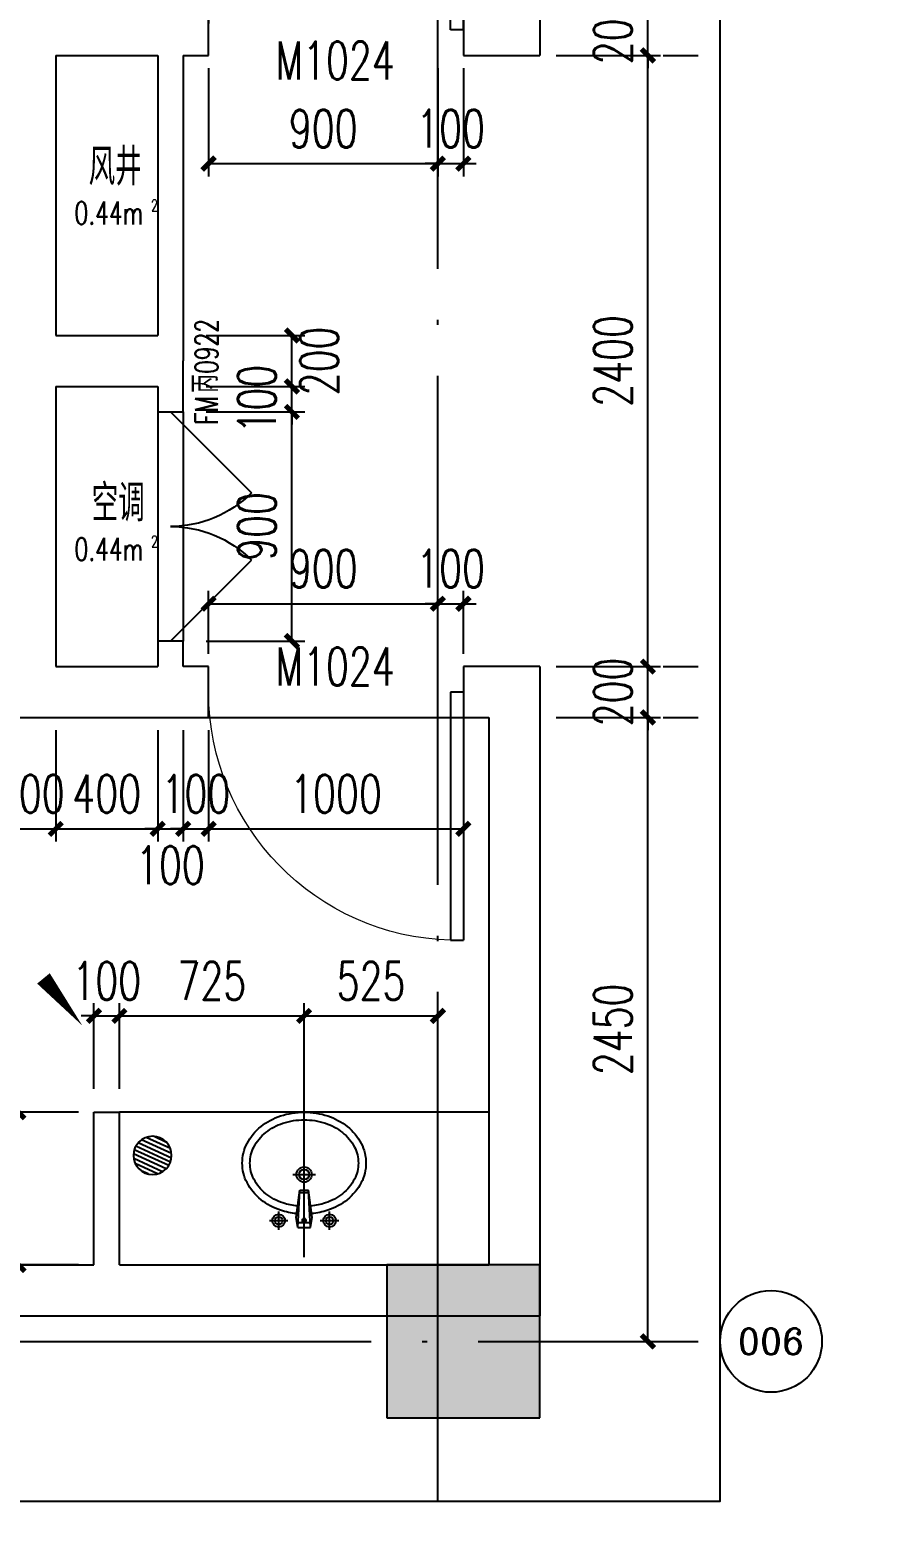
# Model space of a CAD drawing. Extents: x -222544 to -13848, y -31368 to 85559.
# Drawn here: x -22453 to -19076, y 44960 to 50835 of the extents above; entities that cross this region are included whole.
import ezdxf
from ezdxf.enums import TextEntityAlignment as Align
from ezdxf.xclip import XClip

# ---------------------------------------------------------------- set-up
doc = ezdxf.new("R2010")
doc.units = 0
doc.header["$LTSCALE"] = 1000
doc.header["$MEASUREMENT"] = 0
doc.header["$XCLIPFRAME"] = 0
for name, pattern in [('10平面$0$10平面$1$DOTE', [2.42, 2, -0.2, 0.02, -0.2]), ('10平面$0$DASH', [0.35, 0.25, -0.1]), ('10平面$0$DOTE', [2.42, 2, -0.2, 0.02, -0.2])]:
    doc.linetypes.add(name, pattern=pattern)
doc.layers.get('Defpoints').update_dxf_attribs({"color": 210})
for name, color, linetype in [('10平面$0$10平面$1$A-AXIS-DOTE', 14, '10平面$0$10平面$1$DOTE'), ('10平面$0$A-AXIS-DOTE', 14, '10平面$0$DOTE'), ('10平面$0$A-AXIS-DP', 126, 'Continuous'), ('10平面$0$A-AXIS-SYMB', 3, 'Continuous'), ('10平面$0$A-CURTAIN', 134, 'Continuous'), ('10平面$0$A-WC', 223, 'Continuous'), ('10平面$0$A-云线（根据审图意见修改）', 4, 'Continuous'), ('10平面$0$A-防火门窗', 1, 'Continuous'), ('10平面$0$AS-COLN', 6, 'Continuous'), ('10平面$0$AS-WALL', 40, 'Continuous'), ('10平面$0$DIM_ELEV', 3, 'Continuous'), ('10平面$0$PUB_HATCH', 8, 'Continuous'), ('10平面$0$建-门', 4, 'Continuous'), ('10平面$0$建-门窗编号', 7, 'Continuous'), ('A-AXIS-D', 1, 'Continuous'), ('A-AXIS-DP', 126, 'Continuous'), ('A-WINDOW', 140, 'Continuous'), ('DIM_SYMB', 3, 'Continuous'), ('PUB_TEXT', 7, 'Continuous')]:
    doc.layers.add(name, color=color, linetype=linetype)
doc.styles.add('10平面$0$_TCH_DIM_T3', font='SIMPLEX', dxfattribs={"width": 0.705882, "bigfont": 'GBCBIG'})
doc.styles.add('10平面$0$A-AREA', font='SIMPLEX', dxfattribs={"bigfont": 'GBCBIG'})
doc.styles.add('10平面$0$A-WIN-LABEL', font='SIMPLEX', dxfattribs={"bigfont": 'GBCBIG'})
doc.styles.add('_TCH_AXIS', font='COMPLEX', dxfattribs={"bigfont": 'GBCBIG'})
doc.styles.add('_TCH_DIM_T3', font='SIMPLEX', dxfattribs={"width": 0.705882, "bigfont": 'GBCBIG'})
doc.dimstyles.new('10平面$0$_TCH_ARCH&&50', dxfattribs={"dimtxt": 148.75, "dimasz": 50, "dimexe": 50, "dimexo": 50, "dimgap": 63.125, "dimtad": 1, "dimdec": 0, "dimzin": 0, "dimdsep": 46, "dimtxsty": '10平面$0$_TCH_DIM_T3', "dimblk": '10平面$0$_ArchTick', "dimcen": 0.09, "dimclrt": 7, "dimazin": 2, "dimtfac": 1, "dimtdec": 0, "dimtix": 1, "dimtmove": 2, "dimatfit": 3, "dimfxl": 0, "dimtolj": 1, "dimtzin": 0, "dimarcsym": 0})
doc.dimstyles.new('10平面$0$_TCH_ARCH&&80', dxfattribs={"dimtxt": 238, "dimasz": 80, "dimexe": 80, "dimexo": 80, "dimgap": 101, "dimtad": 1, "dimdec": 0, "dimzin": 0, "dimdsep": 46, "dimtxsty": '10平面$0$_TCH_DIM_T3', "dimblk": '10平面$0$_ArchTick', "dimcen": 0.09, "dimclrt": 7, "dimazin": 2, "dimtfac": 1, "dimtdec": 0, "dimtix": 1, "dimtmove": 2, "dimatfit": 3, "dimfxl": 0, "dimtolj": 1, "dimtzin": 0, "dimarcsym": 0})
doc.dimstyles.new('_TCH_ARCH&&50', dxfattribs={"dimtxt": 148.75, "dimasz": 50, "dimexe": 50, "dimexo": 50, "dimgap": 63.125, "dimtad": 1, "dimdec": 0, "dimzin": 0, "dimdsep": 46, "dimtxsty": '_TCH_DIM_T3', "dimblk": 'ARCHTICK', "dimcen": 0.09, "dimclrt": 7, "dimazin": 2, "dimtfac": 1, "dimtdec": 0, "dimtix": 1, "dimtmove": 2, "dimatfit": 3, "dimfxl": 0, "dimtolj": 1, "dimtzin": 0, "dimarcsym": 0})

# ---------------------------------------------------------------- blocks, each defined once
blk = doc.blocks.new('10平面$0$dote')
at = {"layer": '10平面$0$A-AXIS-DOTE'}
for p, q in [((76282.2, -68993.9), (76282.2, 36606.4)), ((81382.2, -68993.9), (81382.2, 36662.3)), ((76882.2, -68810), (76882.2, 36400)), ((76282.2, -21600), (98661.5, -21600))]:
    blk.add_line(p, q, dxfattribs=at)
blk = doc.blocks.new('10平面$0$345345345')
at = {"layer": '10平面$0$A-WC'}
h = blk.add_hatch(dxfattribs=at)
h.set_pattern_fill('ANSI31', color=256, scale=20)
h.set_pattern_definition([(45, (0, 0), (-22.4506403, 22.4506403), [])])
edge = h.paths.add_edge_path()
edge.add_arc((84993, -2400003), 150, 0, 360)
blk.add_circle((84993, -2400003), 150, dxfattribs=at)
blk = doc.blocks.new('10平面$0$$DorLib2D$00000001')
for p, q in [((0.45, 0.975), (0.5, 0.975)), ((0.45, 0), (0.45, 0.975)), ((0.5, 0), (0.5, 0.975)), ((0.5, 0), (0.45, 0))]:
    blk.add_line(p, q)
at = {"lineweight": 13}
blk.add_arc((0.475, 0), 0.975, 91.46928, 180, dxfattribs=at)
blk = doc.blocks.new('10平面$0$$DorLib2D$00000116')
at = {"color": 0}
for p, q in [((-0.5, 0), (-0.1464, 0.3536)), ((0.5, 0), (0.1464, 0.3536))]:
    blk.add_line(p, q, dxfattribs=at)
for centre, start, end in [((-0.5, 0), 0, 45), ((0.5, 0), 135, 180)]:
    blk.add_arc(centre, 0.5, start, end, dxfattribs=at)
blk = doc.blocks.new('10平面$0$33333333')
at = {"layer": '10平面$0$10平面$1$A-AXIS-DOTE'}
blk.add_lwpolyline([(-140279.2, 783550), (-140279.2, 784210)], dxfattribs=at)
at = {"layer": '10平面$0$A-AXIS-SYMB'}
blk.add_lwpolyline([(-141570, 784970, 0, 0, 0), (-141150, 784460, 0, 64, 0), (-141302.6, 784645.3, 0, 0, 0)], format="xyseb", dxfattribs=at)
at = {"layer": '10平面$0$A-WC'}
for p, q in [((-139554.2, 784120), (-141004.2, 784120)), ((-140279.2, 783829.9), (-140279.2, 783920.1)), ((-140324.2, 783875), (-140234.1, 783875)), ((-140310.6, 783706.5), (-140295.9, 783814.2)), ((-140304.2, 783667.6), (-140295.9, 783814.2)), ((-140296.4, 783804.1), (-140262, 783804.1)), ((-140295.9, 783814.2), (-140262.5, 783814.2)), ((-140254.2, 783667.6), (-140262.5, 783814.2)), ((-140247.7, 783706.5), (-140262.5, 783814.2)), ((-140379.2, 783657.5), (-140379.2, 783730.5)), ((-140179.2, 783657.5), (-140179.2, 783730.5)), ((-140415.7, 783694), (-140342.7, 783694)), ((-140304.2, 783667.6), (-140310.6, 783706.5)), ((-140304.2, 783667.6), (-140254.2, 783667.6)), ((-140303.1, 783687.3), (-140255.3, 783687.3)), ((-140254.2, 783667.6), (-140247.7, 783706.5)), ((-140215.7, 783694), (-140142.7, 783694))]:
    blk.add_line(p, q, dxfattribs=at)
for points in [[(-140308.6, 783721.5, -0.055034), (-140372.1, 783735, -0.088849), (-140448.4, 783776.4, -0.104988), (-140503.3, 783843.2, -0.12017), (-140522, 783920, -0.12017), (-140503.3, 783996.8, -0.104988), (-140448.4, 784063.6, -0.088849), (-140372.1, 784105, -0.080052), (-140279.2, 784120, -0.080052)], [(-140304.5, 783751.2, -0.056066), (-140362.6, 783763.4, -0.088849), (-140429.7, 783799.8, -0.104988), (-140476.6, 783857, -0.12017), (-140492, 783920, -0.12017), (-140476.6, 783983, -0.104988), (-140429.7, 784040.2, -0.088849), (-140362.6, 784076.6, -0.080052), (-140279.2, 784090, -0.080052)], [(-140279.2, 784120, -0.080052), (-140186.3, 784105, -0.088849), (-140110, 784063.6, -0.104988), (-140055.1, 783996.8, -0.12017), (-140036.4, 783920, -0.12017), (-140055.1, 783843.2, -0.104988), (-140110, 783776.4, -0.088849), (-140186.3, 783735, -0.055034), (-140249.8, 783721.5, -0.080052)], [(-140279.2, 784090, -0.080052), (-140195.7, 784076.6, -0.088849), (-140128.7, 784040.2, -0.104988), (-140081.7, 783983, -0.12017), (-140066.4, 783920, -0.12017), (-140081.7, 783857, -0.104988), (-140128.7, 783799.8, -0.088849), (-140195.7, 783763.4, -0.056066), (-140253.9, 783751.2, -0.080052)]]:
    blk.add_lwpolyline(points, format="xyb", dxfattribs=at)
for centre, radius in [((-140279.2, 783875), 30), ((-140279.2, 783875), 20), ((-140379.2, 783694), 25), ((-140379.2, 783694), 15), ((-140179.2, 783694), 25), ((-140179.2, 783694), 15)]:
    blk.add_circle(centre, radius, dxfattribs=at)
for centre, start, end in [((-140280.4, 783694.7), 80.52523, 279.47477), ((-140278, 783694.7), 260.52523, 99.47477)]:
    blk.add_arc(centre, 7.19, start, end, dxfattribs=at)
at = {"layer": '10平面$0$A-防火门窗'}
for p, q in [((-140854.2, 786870), (-140854.2, 785970)), ((-140754.2, 786870), (-140754.2, 785970))]:
    blk.add_line(p, q, dxfattribs=at)
at = {"layer": '10平面$0$AS-WALL'}
for p, q in [((-139354.2, 790920), (-139354.2, 788270)), ((-140654.2, 788270), (-140654.2, 788470)), ((-139654.2, 788470), (-139654.2, 788270)), ((-141254.2, 788270), (-141254.2, 787170)), ((-141254.2, 788270), (-140854.2, 788270)), ((-140854.2, 788270), (-140854.2, 787170)), ((-140754.2, 788270), (-140654.2, 788270)), ((-140754.2, 788270), (-140754.2, 787070)), ((-139654.2, 788270), (-139354.2, 788270)), ((-141254.2, 787170), (-140854.2, 787170)), ((-140754.2, 786870), (-140754.2, 787070)), ((-141254.2, 786970), (-140854.2, 786970)), ((-141254.2, 786970), (-141254.2, 785870)), ((-140854.2, 786970), (-140854.2, 786870)), ((-140854.2, 786870), (-140754.2, 786870)), ((-140754.2, 785970), (-140854.2, 785970)), ((-140854.2, 785970), (-140854.2, 785870)), ((-140754.2, 785870), (-140754.2, 785970)), ((-141254.2, 785870), (-140854.2, 785870)), ((-140654.2, 785870), (-140754.2, 785870)), ((-140654.2, 785670), (-140654.2, 785870)), ((-139354.2, 785870), (-139654.2, 785870)), ((-139654.2, 785870), (-139654.2, 785670)), ((-139354.2, 785870), (-139354.2, 783320)), ((-141454.2, 785670), (-140804.2, 785670)), ((-140804.2, 785670), (-140654.2, 785670)), ((-139654.2, 785670), (-139554.2, 785670)), ((-139554.2, 785670), (-139554.2, 783520)), ((-141104.2, 783520), (-141104.2, 784120)), ((-141104.2, 784120), (-141004.2, 784120)), ((-141004.2, 783520), (-141004.2, 784120)), ((-144154.2, 783520), (-141104.2, 783520)), ((-141004.2, 783520), (-139554.2, 783520)), ((-144354.2, 783320), (-141054.2, 783320)), ((-141054.2, 783320), (-139354.2, 783320))]:
    blk.add_line(p, q, dxfattribs=at)
at = {"layer": '10平面$0$建-门'}
blk.add_line((-140654.2, 785670), (-139654.2, 785670), dxfattribs=at)
at = {"layer": '10平面$0$A-CURTAIN', "xscale": -0.4999999999999994, "yscale": 0.4999999999999994, "zscale": 0.4999999999999999, "rotation": 200.2002566353386}
blk.add_blockref('10平面$0$345345345', (233606.5, -356915.1), dxfattribs=at)
at = {"layer": '10平面$0$A-防火门窗', "xscale": -900, "yscale": 900, "zscale": 100, "rotation": 269.9999999605117}
blk.add_blockref('10平面$0$$DorLib2D$00000116', (-140804.2, 786420), dxfattribs=at)
at = {"layer": '10平面$0$建-门'}
ref = blk.add_blockref('10平面$0$$DorLib2D$00000001', (-140154.2, 788370), dxfattribs=dict(at, xscale=1000, yscale=1000, zscale=199.9999999999999, rotation=359.9999998238549))
ref.add_attrib('A', 'M1024', (-140391.7, 788175.6), dxfattribs={"layer": '10平面$0$建-门窗编号', "height": 148.75, "rotation": 360, "style": '10平面$0$A-WIN-LABEL', "width": 0.705882})
ref = blk.add_blockref('10平面$0$$DorLib2D$00000001', (-140154.2, 785770), dxfattribs=dict(at, xscale=1000, yscale=-1000, zscale=199.9999999999999, rotation=2.705098788484255e-08))
ref.add_attrib('A', 'M1024', (-140391.7, 785795.6), dxfattribs={"layer": '10平面$0$建-门窗编号', "height": 148.75, "rotation": 0, "style": '10平面$0$A-WIN-LABEL', "width": 0.705882})
at = {"layer": '10平面$0$A-防火门窗', "style": '10平面$0$A-AREA'}
for s, p in [('风井', (-141125.3, 787760)), ('空调', (-141113.4, 786440))]:
    blk.add_text(s, height=144.68, dxfattribs=at).set_placement(p)
at = {"layer": '10平面$0$A-防火门窗', "style": '10平面$0$A-AREA', "width": 0.705882}
for s, height, p in [('0.44m', 89.25, (-141180.5, 787606.4)), ('2', 44.6, (-140880.5, 787658.9)), ('0.44m', 89.25, (-141180.5, 786286.4)), ('2', 44.6, (-140880.5, 786338.9))]:
    blk.add_text(s, height=height, dxfattribs=at).set_placement(p)
at = {"layer": '10平面$0$建-门窗编号', "style": '10平面$0$A-WIN-LABEL', "width": 0.705882}
for s, p in [('0922', (-140617.5, 787018.9)), ('FM', (-140617.5, 786819.1))]:
    blk.add_text(s, height=89.25, rotation=90, dxfattribs=at).set_placement(p)
at = {"layer": '10平面$0$建-门窗编号', "style": '10平面$0$A-WIN-LABEL'}
blk.add_text('丙', height=101.3, rotation=90, dxfattribs=at).set_placement((-140617.5, 786945.1))
blk = doc.blocks.new('10平面$0$3132')
at = {"layer": '10平面$0$DIM_ELEV', "linetype": '10平面$0$DASH', "const_width": 30}
blk.add_lwpolyline([(-145210, 793680), (-138230, 793680, -0.414214), (-137730, 793180), (-137730, 782650, -0.414214), (-138230, 782150), (-145210, 782150, -0.414214), (-145710, 782650), (-145710, 793180, -0.414214)], format="xyb", close=True, dxfattribs=at)
blk = doc.blocks.new('10平面$0$w4324323333')
at = {"layer": '10平面$0$AS-COLN'}
for p, q in [((-138954.2, 783520), (-139554.2, 783520)), ((-139554.2, 783520), (-139554.2, 782920)), ((-138954.2, 782920), (-138954.2, 783520)), ((-139554.2, 782920), (-138954.2, 782920))]:
    blk.add_line(p, q, dxfattribs=at)
blk = doc.blocks.new('10平面$0$2343243')
at = {"layer": '10平面$0$A-云线（根据审图意见修改）', "color": 1, "ltscale": 500}
blk.add_lwpolyline([(-265623.3, 705106.7), (-178050.5, 972846.4), (-230714.5, 804820)], dxfattribs=at)
blk = doc.blocks.new('10平面$0$_ArchTick')
at = {"color": 0, "linetype": 'ByBlock', "const_width": 0.4}
blk.add_lwpolyline([(-0.5, -0.5), (0.5, 0.5)], dxfattribs=at)
blk = doc.blocks.new('*D1620')
at = {"layer": '10平面$0$A-AXIS-DP', "color": 0, "lineweight": -2, "transparency": 16777216}
for p, q in [((-138470, 785670), (-137820, 785670)), ((-137900, 783220), (-137900, 785670)), ((-138470, 783220), (-137820, 783220))]:
    blk.add_line(p, q, dxfattribs=at)
at = {"layer": 'Defpoints', "color": 0, "transparency": 16777216}
for p in [(-138550, 785670), (-137900, 785670), (-138550, 783220)]:
    blk.add_point(p, dxfattribs=at)
at = {"layer": '10平面$0$A-AXIS-DP', "color": 0, "lineweight": -2, "transparency": 16777216, "xscale": 80, "yscale": 80, "zscale": 80}
for p, rotation in [((-137900, 785670), 90), ((-137900, 783220), 270)]:
    blk.add_blockref('10平面$0$_ArchTick', p, dxfattribs=dict(at, rotation=rotation))
at = {"layer": '10平面$0$A-AXIS-DP', "color": 7, "transparency": 16777216, "insert": (-138120, 784445), "char_height": 238, "attachment_point": 5, "rotation": 90, "style": '10平面$0$_TCH_DIM_T3'}
blk.add_mtext('\\A1;2450', dxfattribs=at)
blk = doc.blocks.new('*D1621')
at = {"layer": '10平面$0$A-AXIS-DP', "color": 0, "lineweight": -2, "transparency": 16777216}
for p, q in [((-137900, 785870), (-137900, 785950)), ((-138470, 785870), (-137820, 785870)), ((-137900, 785670), (-137900, 785870)), ((-138470, 785670), (-137820, 785670)), ((-137900, 785670), (-137900, 785590))]:
    blk.add_line(p, q, dxfattribs=at)
at = {"layer": 'Defpoints', "color": 0, "transparency": 16777216}
for p in [(-138550, 785870), (-137900, 785870), (-138550, 785670)]:
    blk.add_point(p, dxfattribs=at)
at = {"layer": '10平面$0$A-AXIS-DP', "color": 0, "lineweight": -2, "transparency": 16777216, "xscale": 80, "yscale": 80, "zscale": 80}
for p, rotation in [((-137900, 785870), 270), ((-137900, 785670), 90)]:
    blk.add_blockref('10平面$0$_ArchTick', p, dxfattribs=dict(at, rotation=rotation))
at = {"layer": '10平面$0$A-AXIS-DP', "color": 7, "transparency": 16777216, "insert": (-138120, 785770), "char_height": 238, "attachment_point": 5, "rotation": 90, "style": '10平面$0$_TCH_DIM_T3'}
blk.add_mtext('\\A1;200', dxfattribs=at)
blk = doc.blocks.new('*D1622')
at = {"layer": '10平面$0$A-AXIS-DP', "color": 0, "lineweight": -2, "transparency": 16777216}
for p, q in [((-138470, 788270), (-137820, 788270)), ((-137900, 785870), (-137900, 788270)), ((-138470, 785870), (-137820, 785870))]:
    blk.add_line(p, q, dxfattribs=at)
at = {"layer": 'Defpoints', "color": 0, "transparency": 16777216}
for p in [(-138550, 788270), (-137900, 788270), (-138550, 785870)]:
    blk.add_point(p, dxfattribs=at)
at = {"layer": '10平面$0$A-AXIS-DP', "color": 0, "lineweight": -2, "transparency": 16777216, "xscale": 80, "yscale": 80, "zscale": 80}
for p, rotation in [((-137900, 788270), 90), ((-137900, 785870), 270)]:
    blk.add_blockref('10平面$0$_ArchTick', p, dxfattribs=dict(at, rotation=rotation))
at = {"layer": '10平面$0$A-AXIS-DP', "color": 7, "transparency": 16777216, "insert": (-138120, 787070), "char_height": 238, "attachment_point": 5, "rotation": 90, "style": '10平面$0$_TCH_DIM_T3'}
blk.add_mtext('\\A1;2400', dxfattribs=at)
blk = doc.blocks.new('*D1623')
at = {"layer": '10平面$0$A-AXIS-DP', "color": 0, "lineweight": -2, "transparency": 16777216}
for p, q in [((-137900, 788470), (-137900, 788550)), ((-138470, 788470), (-137820, 788470)), ((-137900, 788270), (-137900, 788470)), ((-138470, 788270), (-137820, 788270)), ((-137900, 788270), (-137900, 788190))]:
    blk.add_line(p, q, dxfattribs=at)
at = {"layer": 'Defpoints', "color": 0, "transparency": 16777216}
for p in [(-138550, 788470), (-137900, 788470), (-138550, 788270)]:
    blk.add_point(p, dxfattribs=at)
at = {"layer": '10平面$0$A-AXIS-DP', "color": 0, "lineweight": -2, "transparency": 16777216, "xscale": 80, "yscale": 80, "zscale": 80}
for p, rotation in [((-137900, 788470), 270), ((-137900, 788270), 90)]:
    blk.add_blockref('10平面$0$_ArchTick', p, dxfattribs=dict(at, rotation=rotation))
at = {"layer": '10平面$0$A-AXIS-DP', "color": 7, "transparency": 16777216, "insert": (-138120, 788370), "char_height": 238, "attachment_point": 5, "rotation": 90, "style": '10平面$0$_TCH_DIM_T3'}
blk.add_mtext('\\A1;200', dxfattribs=at)
blk = doc.blocks.new('*D1633')
at = {"layer": '10平面$0$A-AXIS-DP', "color": 0, "lineweight": -2, "transparency": 16777216}
for p, q in [((-140254.2, 785620), (-140254.2, 785182.5)), ((-139254.2, 785620), (-139254.2, 785182.5)), ((-140254.2, 785232.5), (-139254.2, 785232.5))]:
    blk.add_line(p, q, dxfattribs=at)
at = {"layer": 'Defpoints', "color": 0, "transparency": 16777216}
for p in [(-140254.2, 785670), (-139254.2, 785670), (-139254.2, 785232.5)]:
    blk.add_point(p, dxfattribs=at)
at = {"layer": '10平面$0$A-AXIS-DP', "color": 0, "lineweight": -2, "transparency": 16777216, "xscale": 50, "yscale": 50, "zscale": 50, "rotation": 180}
blk.add_blockref('10平面$0$_ArchTick', (-140254.2, 785232.5), dxfattribs=at)
at = {"layer": '10平面$0$A-AXIS-DP', "color": 0, "lineweight": -2, "transparency": 16777216, "xscale": 50, "yscale": 50, "zscale": 50}
blk.add_blockref('10平面$0$_ArchTick', (-139254.2, 785232.5), dxfattribs=at)
at = {"layer": '10平面$0$A-AXIS-DP', "color": 7, "transparency": 16777216, "insert": (-139754.2, 785370), "char_height": 148.75, "attachment_point": 5, "style": '10平面$0$_TCH_DIM_T3'}
blk.add_mtext('\\A1;1000', dxfattribs=at)
blk = doc.blocks.new('*D1634')
at = {"layer": '10平面$0$A-AXIS-DP', "color": 0, "lineweight": -2, "transparency": 16777216}
for p, q in [((-140354.2, 785620), (-140354.2, 785182.5)), ((-140254.2, 785620), (-140254.2, 785182.5)), ((-140354.2, 785232.5), (-140404.2, 785232.5)), ((-140354.2, 785232.5), (-140254.2, 785232.5)), ((-140254.2, 785232.5), (-140204.2, 785232.5))]:
    blk.add_line(p, q, dxfattribs=at)
at = {"layer": 'Defpoints', "color": 0, "transparency": 16777216}
for p in [(-140354.2, 785670), (-140254.2, 785670), (-140254.2, 785232.5)]:
    blk.add_point(p, dxfattribs=at)
at = {"layer": '10平面$0$A-AXIS-DP', "color": 0, "lineweight": -2, "transparency": 16777216, "xscale": 50, "yscale": 50, "zscale": 50}
blk.add_blockref('10平面$0$_ArchTick', (-140354.2, 785232.5), dxfattribs=at)
at = {"layer": '10平面$0$A-AXIS-DP', "color": 0, "lineweight": -2, "transparency": 16777216, "xscale": 50, "yscale": 50, "zscale": 50, "rotation": 180}
blk.add_blockref('10平面$0$_ArchTick', (-140254.2, 785232.5), dxfattribs=at)
at = {"layer": '10平面$0$A-AXIS-DP', "color": 7, "transparency": 16777216, "insert": (-140304.2, 785370), "char_height": 148.75, "attachment_point": 5, "style": '10平面$0$_TCH_DIM_T3'}
blk.add_mtext('\\A1;100', dxfattribs=at)
blk = doc.blocks.new('*D1635')
at = {"layer": '10平面$0$A-AXIS-DP', "color": 0, "lineweight": -2, "transparency": 16777216}
for p, q in [((-140454.2, 785620), (-140454.2, 785182.5)), ((-140354.2, 785620), (-140354.2, 785182.5)), ((-140454.2, 785232.5), (-140504.2, 785232.5)), ((-140454.2, 785232.5), (-140354.2, 785232.5)), ((-140354.2, 785232.5), (-140304.2, 785232.5))]:
    blk.add_line(p, q, dxfattribs=at)
at = {"layer": 'Defpoints', "color": 0, "transparency": 16777216}
for p in [(-140454.2, 785670), (-140354.2, 785670), (-140354.2, 785232.5)]:
    blk.add_point(p, dxfattribs=at)
at = {"layer": '10平面$0$A-AXIS-DP', "color": 0, "lineweight": -2, "transparency": 16777216, "xscale": 50, "yscale": 50, "zscale": 50}
blk.add_blockref('10平面$0$_ArchTick', (-140454.2, 785232.5), dxfattribs=at)
at = {"layer": '10平面$0$A-AXIS-DP', "color": 0, "lineweight": -2, "transparency": 16777216, "xscale": 50, "yscale": 50, "zscale": 50, "rotation": 180}
blk.add_blockref('10平面$0$_ArchTick', (-140354.2, 785232.5), dxfattribs=at)
at = {"layer": '10平面$0$A-AXIS-DP', "color": 7, "transparency": 16777216, "insert": (-140404.2, 785090), "char_height": 148.75, "attachment_point": 5, "style": '10平面$0$_TCH_DIM_T3'}
blk.add_mtext('\\A1;100', dxfattribs=at)
blk = doc.blocks.new('*D1636')
at = {"layer": '10平面$0$A-AXIS-DP', "color": 0, "lineweight": -2, "transparency": 16777216}
for p, q in [((-140854.2, 785620), (-140854.2, 785182.5)), ((-140454.2, 785620), (-140454.2, 785182.5)), ((-140854.2, 785232.5), (-140454.2, 785232.5))]:
    blk.add_line(p, q, dxfattribs=at)
at = {"layer": 'Defpoints', "color": 0, "transparency": 16777216}
for p in [(-140854.2, 785670), (-140454.2, 785670), (-140454.2, 785232.5)]:
    blk.add_point(p, dxfattribs=at)
at = {"layer": '10平面$0$A-AXIS-DP', "color": 0, "lineweight": -2, "transparency": 16777216, "xscale": 50, "yscale": 50, "zscale": 50, "rotation": 180}
blk.add_blockref('10平面$0$_ArchTick', (-140854.2, 785232.5), dxfattribs=at)
at = {"layer": '10平面$0$A-AXIS-DP', "color": 0, "lineweight": -2, "transparency": 16777216, "xscale": 50, "yscale": 50, "zscale": 50}
blk.add_blockref('10平面$0$_ArchTick', (-140454.2, 785232.5), dxfattribs=at)
at = {"layer": '10平面$0$A-AXIS-DP', "color": 7, "transparency": 16777216, "insert": (-140654.2, 785370), "char_height": 148.75, "attachment_point": 5, "style": '10平面$0$_TCH_DIM_T3'}
blk.add_mtext('\\A1;400', dxfattribs=at)
blk = doc.blocks.new('*D1637')
at = {"layer": '10平面$0$A-AXIS-DP', "color": 0, "lineweight": -2, "transparency": 16777216}
for p, q in [((-141054.2, 785620), (-141054.2, 785182.5)), ((-140854.2, 785620), (-140854.2, 785182.5)), ((-141054.2, 785232.5), (-141104.2, 785232.5)), ((-141054.2, 785232.5), (-140854.2, 785232.5)), ((-140854.2, 785232.5), (-140804.2, 785232.5))]:
    blk.add_line(p, q, dxfattribs=at)
at = {"layer": 'Defpoints', "color": 0, "transparency": 16777216}
for p in [(-141054.2, 785670), (-140854.2, 785670), (-140854.2, 785232.5)]:
    blk.add_point(p, dxfattribs=at)
at = {"layer": '10平面$0$A-AXIS-DP', "color": 0, "lineweight": -2, "transparency": 16777216, "xscale": 50, "yscale": 50, "zscale": 50}
blk.add_blockref('10平面$0$_ArchTick', (-141054.2, 785232.5), dxfattribs=at)
at = {"layer": '10平面$0$A-AXIS-DP', "color": 0, "lineweight": -2, "transparency": 16777216, "xscale": 50, "yscale": 50, "zscale": 50, "rotation": 180}
blk.add_blockref('10平面$0$_ArchTick', (-140854.2, 785232.5), dxfattribs=at)
at = {"layer": '10平面$0$A-AXIS-DP', "color": 7, "transparency": 16777216, "insert": (-140954.2, 785370), "char_height": 148.75, "attachment_point": 5, "style": '10平面$0$_TCH_DIM_T3'}
blk.add_mtext('\\A1;200', dxfattribs=at)
blk = doc.blocks.new('*D1638')
at = {"layer": '10平面$0$A-AXIS-DP', "color": 0, "lineweight": -2, "transparency": 16777216}
for p, q in [((-140264.2, 786870), (-139877.1, 786870)), ((-139927.1, 785970), (-139927.1, 786870)), ((-140264.2, 785970), (-139877.1, 785970))]:
    blk.add_line(p, q, dxfattribs=at)
at = {"layer": 'Defpoints', "color": 0, "transparency": 16777216}
for p in [(-140314.2, 786870), (-139927.1, 786870), (-140314.2, 785970)]:
    blk.add_point(p, dxfattribs=at)
at = {"layer": '10平面$0$A-AXIS-DP', "color": 0, "lineweight": -2, "transparency": 16777216, "xscale": 50, "yscale": 50, "zscale": 50}
for p, rotation in [((-139927.1, 786870), 90), ((-139927.1, 785970), 270)]:
    blk.add_blockref('10平面$0$_ArchTick', p, dxfattribs=dict(at, rotation=rotation))
at = {"layer": '10平面$0$A-AXIS-DP', "color": 7, "transparency": 16777216, "insert": (-140064.6, 786420), "char_height": 148.75, "attachment_point": 5, "rotation": 90, "style": '10平面$0$_TCH_DIM_T3'}
blk.add_mtext('\\A1;900', dxfattribs=at)
blk = doc.blocks.new('*D1639')
at = {"layer": '10平面$0$A-AXIS-DP', "color": 0, "lineweight": -2, "transparency": 16777216}
for p, q in [((-139927.1, 786970), (-139927.1, 787020)), ((-140264.2, 786970), (-139877.1, 786970)), ((-139927.1, 786870), (-139927.1, 786970)), ((-140264.2, 786870), (-139877.1, 786870)), ((-139927.1, 786870), (-139927.1, 786820))]:
    blk.add_line(p, q, dxfattribs=at)
at = {"layer": 'Defpoints', "color": 0, "transparency": 16777216}
for p in [(-140314.2, 786970), (-139927.1, 786970), (-140314.2, 786870)]:
    blk.add_point(p, dxfattribs=at)
at = {"layer": '10平面$0$A-AXIS-DP', "color": 0, "lineweight": -2, "transparency": 16777216, "xscale": 50, "yscale": 50, "zscale": 50}
for p, rotation in [((-139927.1, 786970), 270), ((-139927.1, 786870), 90)]:
    blk.add_blockref('10平面$0$_ArchTick', p, dxfattribs=dict(at, rotation=rotation))
at = {"layer": '10平面$0$A-AXIS-DP', "color": 7, "transparency": 16777216, "insert": (-140064.6, 786920), "char_height": 148.75, "attachment_point": 5, "rotation": 90, "style": '10平面$0$_TCH_DIM_T3'}
blk.add_mtext('\\A1;100', dxfattribs=at)
blk = doc.blocks.new('*D1640')
at = {"layer": '10平面$0$A-AXIS-DP', "color": 0, "lineweight": -2, "transparency": 16777216}
for p, q in [((-140264.2, 787170), (-139877.1, 787170)), ((-139927.1, 786970), (-139927.1, 787170)), ((-140264.2, 786970), (-139877.1, 786970))]:
    blk.add_line(p, q, dxfattribs=at)
at = {"layer": 'Defpoints', "color": 0, "transparency": 16777216}
for p in [(-140314.2, 787170), (-139927.1, 787170), (-140314.2, 786970)]:
    blk.add_point(p, dxfattribs=at)
at = {"layer": '10平面$0$A-AXIS-DP', "color": 0, "lineweight": -2, "transparency": 16777216, "xscale": 50, "yscale": 50, "zscale": 50}
for p, rotation in [((-139927.1, 787170), 90), ((-139927.1, 786970), 270)]:
    blk.add_blockref('10平面$0$_ArchTick', p, dxfattribs=dict(at, rotation=rotation))
at = {"layer": '10平面$0$A-AXIS-DP', "color": 7, "transparency": 16777216, "insert": (-139820, 787070), "char_height": 148.75, "attachment_point": 5, "rotation": 90, "style": '10平面$0$_TCH_DIM_T3'}
blk.add_mtext('\\A1;200', dxfattribs=at)
blk = doc.blocks.new('_ArchTick')
at = {"color": 0, "linetype": 'ByBlock', "const_width": 0.4}
blk.add_lwpolyline([(-0.5, -0.5), (0.5, 0.5)], dxfattribs=at)
blk = doc.blocks.new('*D484')
at = {"layer": 'A-AXIS-DP', "color": 0, "lineweight": -2, "transparency": 16777216}
for p, q in [((-22261.8, 46585.1), (-22548.5, 46585.1)), ((-22498.5, 45985.1), (-22498.5, 46585.1)), ((-22261.8, 45985.1), (-22548.5, 45985.1))]:
    blk.add_line(p, q, dxfattribs=at)
at = {"layer": 'Defpoints', "color": 0, "transparency": 16777216}
for p in [(-22498.5, 46585.1), (-22211.8, 46585.1), (-22211.8, 45985.1)]:
    blk.add_point(p, dxfattribs=at)
at = {"layer": 'A-AXIS-DP', "color": 0, "lineweight": -2, "transparency": 16777216, "xscale": 50, "yscale": 50, "zscale": 50}
for p, rotation in [((-22498.5, 46585.1), 90), ((-22498.5, 45985.1), 270)]:
    blk.add_blockref('_ArchTick', p, dxfattribs=dict(at, rotation=rotation))
at = {"layer": 'A-AXIS-DP', "color": 7, "transparency": 16777216, "insert": (-22636, 46285.1), "char_height": 148.75, "attachment_point": 5, "rotation": 90, "style": '_TCH_DIM_T3'}
blk.add_mtext('\\A1;600', dxfattribs=at)
blk = doc.blocks.new('*D485')
at = {"layer": 'A-AXIS-DP', "color": 0, "lineweight": -2, "transparency": 16777216}
for p, q in [((-21751.6, 48385.1), (-21751.6, 48631.8)), ((-20851.6, 48385.1), (-20851.6, 48631.8)), ((-21751.6, 48581.8), (-20851.6, 48581.8))]:
    blk.add_line(p, q, dxfattribs=at)
at = {"layer": 'Defpoints', "color": 0, "transparency": 16777216}
for p in [(-20851.6, 48581.8), (-21751.6, 48335.1), (-20851.6, 48335.1)]:
    blk.add_point(p, dxfattribs=at)
at = {"layer": 'A-AXIS-DP', "color": 0, "lineweight": -2, "transparency": 16777216, "xscale": 50, "yscale": 50, "zscale": 50, "rotation": 180}
blk.add_blockref('_ArchTick', (-21751.6, 48581.8), dxfattribs=at)
at = {"layer": 'A-AXIS-DP', "color": 0, "lineweight": -2, "transparency": 16777216, "xscale": 50, "yscale": 50, "zscale": 50}
blk.add_blockref('_ArchTick', (-20851.6, 48581.8), dxfattribs=at)
at = {"layer": 'A-AXIS-DP', "color": 7, "transparency": 16777216, "insert": (-21301.6, 48719.3), "char_height": 148.75, "attachment_point": 5, "style": '_TCH_DIM_T3'}
blk.add_mtext('\\A1;900', dxfattribs=at)
blk = doc.blocks.new('*D486')
at = {"layer": 'A-AXIS-DP', "color": 0, "lineweight": -2, "transparency": 16777216}
for p, q in [((-20851.6, 48385.1), (-20851.6, 48631.8)), ((-20751.6, 48385.1), (-20751.6, 48631.8)), ((-20851.6, 48581.8), (-20901.6, 48581.8)), ((-20851.6, 48581.8), (-20751.6, 48581.8)), ((-20751.6, 48581.8), (-20701.6, 48581.8))]:
    blk.add_line(p, q, dxfattribs=at)
at = {"layer": 'Defpoints', "color": 0, "transparency": 16777216}
for p in [(-20751.6, 48581.8), (-20851.6, 48335.1), (-20751.6, 48335.1)]:
    blk.add_point(p, dxfattribs=at)
at = {"layer": 'A-AXIS-DP', "color": 0, "lineweight": -2, "transparency": 16777216, "xscale": 50, "yscale": 50, "zscale": 50}
blk.add_blockref('_ArchTick', (-20851.6, 48581.8), dxfattribs=at)
at = {"layer": 'A-AXIS-DP', "color": 0, "lineweight": -2, "transparency": 16777216, "xscale": 50, "yscale": 50, "zscale": 50, "rotation": 180}
blk.add_blockref('_ArchTick', (-20751.6, 48581.8), dxfattribs=at)
at = {"layer": 'A-AXIS-DP', "color": 7, "transparency": 16777216, "insert": (-20801.6, 48719.3), "char_height": 148.75, "attachment_point": 5, "style": '_TCH_DIM_T3'}
blk.add_mtext('\\A1;100', dxfattribs=at)
blk = doc.blocks.new('*D487')
at = {"layer": 'A-AXIS-DP', "color": 0, "lineweight": -2, "transparency": 16777216}
for p, q in [((-21751.6, 50685.1), (-21751.6, 50260)), ((-20851.6, 50685.1), (-20851.6, 50260)), ((-21751.6, 50310), (-20851.6, 50310))]:
    blk.add_line(p, q, dxfattribs=at)
at = {"layer": 'Defpoints', "color": 0, "transparency": 16777216}
for p in [(-21751.6, 50735.1), (-20851.6, 50735.1), (-20851.6, 50310)]:
    blk.add_point(p, dxfattribs=at)
at = {"layer": 'A-AXIS-DP', "color": 0, "lineweight": -2, "transparency": 16777216, "xscale": 50, "yscale": 50, "zscale": 50, "rotation": 180}
blk.add_blockref('_ArchTick', (-21751.6, 50310), dxfattribs=at)
at = {"layer": 'A-AXIS-DP', "color": 0, "lineweight": -2, "transparency": 16777216, "xscale": 50, "yscale": 50, "zscale": 50}
blk.add_blockref('_ArchTick', (-20851.6, 50310), dxfattribs=at)
at = {"layer": 'A-AXIS-DP', "color": 7, "transparency": 16777216, "insert": (-21301.6, 50447.5), "char_height": 148.75, "attachment_point": 5, "style": '_TCH_DIM_T3'}
blk.add_mtext('\\A1;900', dxfattribs=at)
blk = doc.blocks.new('*D488')
at = {"layer": 'A-AXIS-DP', "color": 0, "lineweight": -2, "transparency": 16777216}
for p, q in [((-20851.6, 50685.1), (-20851.6, 50260)), ((-20751.6, 50685.1), (-20751.6, 50260)), ((-20851.6, 50310), (-20901.6, 50310)), ((-20851.6, 50310), (-20751.6, 50310)), ((-20751.6, 50310), (-20701.6, 50310))]:
    blk.add_line(p, q, dxfattribs=at)
at = {"layer": 'Defpoints', "color": 0, "transparency": 16777216}
for p in [(-20851.6, 50735.1), (-20751.6, 50735.1), (-20751.6, 50310)]:
    blk.add_point(p, dxfattribs=at)
at = {"layer": 'A-AXIS-DP', "color": 0, "lineweight": -2, "transparency": 16777216, "xscale": 50, "yscale": 50, "zscale": 50}
blk.add_blockref('_ArchTick', (-20851.6, 50310), dxfattribs=at)
at = {"layer": 'A-AXIS-DP', "color": 0, "lineweight": -2, "transparency": 16777216, "xscale": 50, "yscale": 50, "zscale": 50, "rotation": 180}
blk.add_blockref('_ArchTick', (-20751.6, 50310), dxfattribs=at)
at = {"layer": 'A-AXIS-DP', "color": 7, "transparency": 16777216, "insert": (-20801.6, 50447.5), "char_height": 148.75, "attachment_point": 5, "style": '_TCH_DIM_T3'}
blk.add_mtext('\\A1;100', dxfattribs=at)
blk = doc.blocks.new('*D489')
at = {"layer": 'A-AXIS-DP', "color": 0, "lineweight": -2, "transparency": 16777216}
for p, q in [((-20387.2, 48135.1), (-19977.1, 48135.1)), ((-20027.1, 45685.1), (-20027.1, 48135.1)), ((-20387.2, 45685.1), (-19977.1, 45685.1))]:
    blk.add_line(p, q, dxfattribs=at)
at = {"layer": 'Defpoints', "color": 0, "transparency": 16777216}
for p in [(-20437.2, 48135.1), (-20027.1, 48135.1), (-20437.2, 45685.1)]:
    blk.add_point(p, dxfattribs=at)
at = {"layer": 'A-AXIS-DP', "color": 0, "lineweight": -2, "transparency": 16777216, "xscale": 50, "yscale": 50, "zscale": 50}
for p, rotation in [((-20027.1, 48135.1), 90), ((-20027.1, 45685.1), 270)]:
    blk.add_blockref('_ArchTick', p, dxfattribs=dict(at, rotation=rotation))
at = {"layer": 'A-AXIS-DP', "color": 7, "transparency": 16777216, "insert": (-20164.6, 46910.1), "char_height": 148.75, "attachment_point": 5, "rotation": 90, "style": '_TCH_DIM_T3'}
blk.add_mtext('\\A1;2450', dxfattribs=at)
blk = doc.blocks.new('*D490')
at = {"layer": 'A-AXIS-DP', "color": 0, "lineweight": -2, "transparency": 16777216}
for p, q in [((-20027.1, 48335.1), (-20027.1, 48385.1)), ((-20387.2, 48335.1), (-19977.1, 48335.1)), ((-20027.1, 48135.1), (-20027.1, 48335.1)), ((-20387.2, 48135.1), (-19977.1, 48135.1)), ((-20027.1, 48135.1), (-20027.1, 48085.1))]:
    blk.add_line(p, q, dxfattribs=at)
at = {"layer": 'Defpoints', "color": 0, "transparency": 16777216}
for p in [(-20437.2, 48335.1), (-20027.1, 48335.1), (-20437.2, 48135.1)]:
    blk.add_point(p, dxfattribs=at)
at = {"layer": 'A-AXIS-DP', "color": 0, "lineweight": -2, "transparency": 16777216, "xscale": 50, "yscale": 50, "zscale": 50}
for p, rotation in [((-20027.1, 48335.1), 270), ((-20027.1, 48135.1), 90)]:
    blk.add_blockref('_ArchTick', p, dxfattribs=dict(at, rotation=rotation))
at = {"layer": 'A-AXIS-DP', "color": 7, "transparency": 16777216, "insert": (-20164.6, 48235.1), "char_height": 148.75, "attachment_point": 5, "rotation": 90, "style": '_TCH_DIM_T3'}
blk.add_mtext('\\A1;200', dxfattribs=at)
blk = doc.blocks.new('*D491')
at = {"layer": 'A-AXIS-DP', "color": 0, "lineweight": -2, "transparency": 16777216}
for p, q in [((-20387.2, 50735.1), (-19977.1, 50735.1)), ((-20027.1, 48335.1), (-20027.1, 50735.1)), ((-20387.2, 48335.1), (-19977.1, 48335.1))]:
    blk.add_line(p, q, dxfattribs=at)
at = {"layer": 'Defpoints', "color": 0, "transparency": 16777216}
for p in [(-20437.2, 50735.1), (-20027.1, 50735.1), (-20437.2, 48335.1)]:
    blk.add_point(p, dxfattribs=at)
at = {"layer": 'A-AXIS-DP', "color": 0, "lineweight": -2, "transparency": 16777216, "xscale": 50, "yscale": 50, "zscale": 50}
for p, rotation in [((-20027.1, 50735.1), 90), ((-20027.1, 48335.1), 270)]:
    blk.add_blockref('_ArchTick', p, dxfattribs=dict(at, rotation=rotation))
at = {"layer": 'A-AXIS-DP', "color": 7, "transparency": 16777216, "insert": (-20164.6, 49535.1), "char_height": 148.75, "attachment_point": 5, "rotation": 90, "style": '_TCH_DIM_T3'}
blk.add_mtext('\\A1;2400', dxfattribs=at)
blk = doc.blocks.new('*D492')
at = {"layer": 'A-AXIS-DP', "color": 0, "lineweight": -2, "transparency": 16777216}
for p, q in [((-20027.1, 50935.1), (-20027.1, 50985.1)), ((-20387.2, 50935.1), (-19977.1, 50935.1)), ((-20027.1, 50735.1), (-20027.1, 50935.1)), ((-20387.2, 50735.1), (-19977.1, 50735.1)), ((-20027.1, 50735.1), (-20027.1, 50685.1))]:
    blk.add_line(p, q, dxfattribs=at)
at = {"layer": 'Defpoints', "color": 0, "transparency": 16777216}
for p in [(-20437.2, 50935.1), (-20027.1, 50935.1), (-20437.2, 50735.1)]:
    blk.add_point(p, dxfattribs=at)
at = {"layer": 'A-AXIS-DP', "color": 0, "lineweight": -2, "transparency": 16777216, "xscale": 50, "yscale": 50, "zscale": 50}
for p, rotation in [((-20027.1, 50935.1), 270), ((-20027.1, 50735.1), 90)]:
    blk.add_blockref('_ArchTick', p, dxfattribs=dict(at, rotation=rotation))
at = {"layer": 'A-AXIS-DP', "color": 7, "transparency": 16777216, "insert": (-20164.6, 50835.1), "char_height": 148.75, "attachment_point": 5, "rotation": 90, "style": '_TCH_DIM_T3'}
blk.add_mtext('\\A1;200', dxfattribs=at)
blk = doc.blocks.new('*D499')
at = {"layer": 'A-AXIS-DP', "color": 0, "lineweight": -2, "transparency": 16777216}
for p, q in [((-22201.6, 46677.2), (-22201.6, 47013.2)), ((-22101.6, 46677.2), (-22101.6, 47013.2)), ((-22201.6, 46963.2), (-22251.6, 46963.2)), ((-22201.6, 46963.2), (-22101.6, 46963.2)), ((-22101.6, 46963.2), (-22051.6, 46963.2))]:
    blk.add_line(p, q, dxfattribs=at)
at = {"layer": 'Defpoints', "color": 0, "transparency": 16777216}
for p in [(-22101.6, 46963.2), (-22201.6, 46627.2), (-22101.6, 46627.2)]:
    blk.add_point(p, dxfattribs=at)
at = {"layer": 'A-AXIS-DP', "color": 0, "lineweight": -2, "transparency": 16777216, "xscale": 50, "yscale": 50, "zscale": 50}
blk.add_blockref('_ArchTick', (-22201.6, 46963.2), dxfattribs=at)
at = {"layer": 'A-AXIS-DP', "color": 0, "lineweight": -2, "transparency": 16777216, "xscale": 50, "yscale": 50, "zscale": 50, "rotation": 180}
blk.add_blockref('_ArchTick', (-22101.6, 46963.2), dxfattribs=at)
at = {"layer": 'A-AXIS-DP', "color": 7, "transparency": 16777216, "insert": (-22151.6, 47100.7), "char_height": 148.75, "attachment_point": 5, "style": '_TCH_DIM_T3'}
blk.add_mtext('\\A1;100', dxfattribs=at)
blk = doc.blocks.new('*D500')
at = {"layer": 'A-AXIS-DP', "color": 0, "lineweight": -2, "transparency": 16777216}
for p, q in [((-22101.6, 46677.2), (-22101.6, 47013.2)), ((-21376.6, 46677.2), (-21376.6, 47013.2)), ((-22101.6, 46963.2), (-21376.6, 46963.2))]:
    blk.add_line(p, q, dxfattribs=at)
at = {"layer": 'Defpoints', "color": 0, "transparency": 16777216}
for p in [(-21376.6, 46963.2), (-22101.6, 46627.2), (-21376.6, 46627.2)]:
    blk.add_point(p, dxfattribs=at)
at = {"layer": 'A-AXIS-DP', "color": 0, "lineweight": -2, "transparency": 16777216, "xscale": 50, "yscale": 50, "zscale": 50, "rotation": 180}
blk.add_blockref('_ArchTick', (-22101.6, 46963.2), dxfattribs=at)
at = {"layer": 'A-AXIS-DP', "color": 0, "lineweight": -2, "transparency": 16777216, "xscale": 50, "yscale": 50, "zscale": 50}
blk.add_blockref('_ArchTick', (-21376.6, 46963.2), dxfattribs=at)
at = {"layer": 'A-AXIS-DP', "color": 7, "transparency": 16777216, "insert": (-21739.1, 47100.7), "char_height": 148.75, "attachment_point": 5, "style": '_TCH_DIM_T3'}
blk.add_mtext('\\A1;725', dxfattribs=at)
blk = doc.blocks.new('*D501')
at = {"layer": 'A-AXIS-DP', "color": 0, "lineweight": -2, "transparency": 16777216}
for p, q in [((-21376.6, 46677.2), (-21376.6, 47013.2)), ((-20851.6, 46677.2), (-20851.6, 47013.2)), ((-21376.6, 46963.2), (-20851.6, 46963.2))]:
    blk.add_line(p, q, dxfattribs=at)
at = {"layer": 'Defpoints', "color": 0, "transparency": 16777216}
for p in [(-20851.6, 46963.2), (-21376.6, 46627.2), (-20851.6, 46627.2)]:
    blk.add_point(p, dxfattribs=at)
at = {"layer": 'A-AXIS-DP', "color": 0, "lineweight": -2, "transparency": 16777216, "xscale": 50, "yscale": 50, "zscale": 50, "rotation": 180}
blk.add_blockref('_ArchTick', (-21376.6, 46963.2), dxfattribs=at)
at = {"layer": 'A-AXIS-DP', "color": 0, "lineweight": -2, "transparency": 16777216, "xscale": 50, "yscale": 50, "zscale": 50}
blk.add_blockref('_ArchTick', (-20851.6, 46963.2), dxfattribs=at)
at = {"layer": 'A-AXIS-DP', "color": 7, "transparency": 16777216, "insert": (-21114.1, 47100.7), "char_height": 148.75, "attachment_point": 5, "style": '_TCH_DIM_T3'}
blk.add_mtext('\\A1;525', dxfattribs=at)
blk = doc.blocks.new('10平面')
at = {"layer": '10平面$0$PUB_HATCH'}
blk.add_hatch(color=256, dxfattribs=at).paths.add_polyline_path([(-139554.2, 782920), (-138954.2, 782920), (-138954.2, 783520), (-139554.2, 783520)])
blk.add_blockref('10平面$0$33333333', (400, 0))
at = {"layer": '10平面$0$A-AXIS-DP'}
for name in ['10平面$0$2343243', '10平面$0$3132']:
    blk.add_blockref(name, (0, 0), dxfattribs=at)
at = {"layer": '10平面$0$AS-COLN'}
blk.add_blockref('10平面$0$w4324323333', (0, 0), dxfattribs=at)
at = {"layer": '10平面$0$AS-WALL'}
blk.add_blockref('10平面$0$dote', (-220736.4, 804820), dxfattribs=at)
at = {"layer": '10平面$0$A-防火门窗', "style": '10平面$0$A-AREA'}
for s, p in [('风井', (-140725.3, 787760)), ('空调', (-140713.4, 786440))]:
    blk.add_text(s, height=144.68, dxfattribs=at).set_placement(p)
at = {"layer": '10平面$0$A-防火门窗', "style": '10平面$0$A-AREA', "width": 0.705882}
for s, height, p in [('0.44m', 89.25, (-140780.5, 787606.4)), ('2', 44.6, (-140480.5, 787658.9)), ('0.44m', 89.25, (-140780.5, 786286.4)), ('2', 44.6, (-140480.5, 786338.9))]:
    blk.add_text(s, height=height, dxfattribs=at).set_placement(p)
at = {"layer": '10平面$0$A-AXIS-DP'}
for p1, p2, distance, dimstyle, picture, middle in [((-138550, 788270), (-138550, 788470), -650, '10平面$0$_TCH_ARCH&&80', '*D1623', (-138120, 788370)), ((-138550, 785870), (-138550, 788270), -650, '10平面$0$_TCH_ARCH&&80', '*D1622', (-138120, 787070)), ((-140314.2, 786870), (-140314.2, 786970), -387.1, '10平面$0$_TCH_ARCH&&50', '*D1639', (-140064.6, 786920)), ((-140314.2, 785970), (-140314.2, 786870), -387.1, '10平面$0$_TCH_ARCH&&50', '*D1638', (-140064.6, 786420)), ((-138550, 785670), (-138550, 785870), -650, '10平面$0$_TCH_ARCH&&80', '*D1621', (-138120, 785770)), ((-138550, 783220), (-138550, 785670), -650, '10平面$0$_TCH_ARCH&&80', '*D1620', (-138120, 784445)), ((-141054.2, 785670), (-140854.2, 785670), -437.5, '10平面$0$_TCH_ARCH&&50', '*D1637', (-140954.2, 785370)), ((-140854.2, 785670), (-140454.2, 785670), -437.5, '10平面$0$_TCH_ARCH&&50', '*D1636', (-140654.2, 785370)), ((-140354.2, 785670), (-140254.2, 785670), -437.5, '10平面$0$_TCH_ARCH&&50', '*D1634', (-140304.2, 785370)), ((-140254.2, 785670), (-139254.2, 785670), -437.5, '10平面$0$_TCH_ARCH&&50', '*D1633', (-139754.2, 785370))]:
    dim = blk.add_aligned_dim(p1=p1, p2=p2, distance=distance, dimstyle=dimstyle, dxfattribs=at)
    dim.commit()
    dim.dimension.update_dxf_attribs({"geometry": picture, "text_midpoint": middle})
for base, p1, p2, angle, picture, middle in [((-139927.1, 787170), (-140314.2, 786970), (-140314.2, 787170), 90, '*D1640', (-139820, 787070)), ((-140354.2, 785232.5), (-140454.2, 785670), (-140354.2, 785670), 360, '*D1635', (-140404.2, 785090))]:
    dim = blk.add_linear_dim(base=base, p1=p1, p2=p2, angle=angle, dimstyle='10平面$0$_TCH_ARCH&&50', dxfattribs=at)
    dim.commit()
    dim.dimension.update_dxf_attribs({"geometry": picture, "text_midpoint": middle, "dimtype": 161})

msp = doc.modelspace()

# ---------------------------------------------------------------- linework, layer by layer
at = {"layer": 'A-AXIS-D'}
msp.add_circle((-19543.8, 45685.1), 200, dxfattribs=at)

# ---------------------------------------------------------------- block references
at = {"layer": 'A-WINDOW'}
ref = msp.add_blockref('10平面', (118502.6, -737534.9), dxfattribs=at)
XClip(ref).set_block_clipping_path([(-144036.2340896062, 782592.1469346532), (-138332.5876093262, 791797.4927875935)])
ref = msp.add_blockref('10平面', (123458.1, -791602.5), dxfattribs=at)
XClip(ref).set_block_clipping_path([(-149069.4947712686, 822142.4845585017), (-143135.4832539898, 832892.364749553)])
at = {"layer": 'DIM_SYMB'}
ref = msp.add_blockref('10平面', (199076.5, -794617.3), dxfattribs=at)
XClip(ref).set_block_clipping_path([(-232392.0561316109, 827085.1265105864), (-225852.3232791438, 833011.0461944257)])

# ---------------------------------------------------------------- texts
at = {"layer": 'PUB_TEXT', "style": '_TCH_AXIS'}
msp.add_text('006', height=101.48, dxfattribs=at).set_placement((-19674.3, 45634.3), (-19413.4, 45634.3), align=Align.FIT)

# ---------------------------------------------------------------- next in the draw order: linework, layer by layer
at = {"layer": 'DIM_SYMB'}
msp.add_lwpolyline([(-25533.6, 45057.2), (-19743.8, 45057.2), (-19743.8, 54262.6), (-25533.6, 54262.6)], close=True, dxfattribs=at)

# ---------------------------------------------------------------- next in the draw order: dimensions: what is measured, and where the dimension line sits
at = {"layer": 'A-AXIS-DP'}
for p1, p2, distance, picture, middle in [((-20437.2, 50735.1), (-20437.2, 50935.1), -410, '*D492', (-20164.6, 50835.1)), ((-20437.2, 48335.1), (-20437.2, 50735.1), -410, '*D491', (-20164.6, 49535.1)), ((-21751.6, 50735.1), (-20851.6, 50735.1), -425.1, '*D487', (-21301.6, 50447.5)), ((-20851.6, 50735.1), (-20751.6, 50735.1), -425.1, '*D488', (-20801.6, 50447.5)), ((-21751.6, 48335.1), (-20851.6, 48335.1), 246.7, '*D485', (-21301.6, 48719.3)), ((-20851.6, 48335.1), (-20751.6, 48335.1), 246.7, '*D486', (-20801.6, 48719.3)), ((-20437.2, 48135.1), (-20437.2, 48335.1), -410, '*D490', (-20164.6, 48235.1)), ((-20437.2, 45685.1), (-20437.2, 48135.1), -410, '*D489', (-20164.6, 46910.1)), ((-22201.6, 46627.2), (-22101.6, 46627.2), 335.9, '*D499', (-22151.6, 47100.7)), ((-22101.6, 46627.2), (-21376.6, 46627.2), 335.9, '*D500', (-21739.1, 47100.7)), ((-21376.6, 46627.2), (-20851.6, 46627.2), 335.9, '*D501', (-21114.1, 47100.7)), ((-22211.8, 45985.1), (-22211.8, 46585.1), 286.7, '*D484', (-22636, 46285.1))]:
    dim = msp.add_aligned_dim(p1=p1, p2=p2, distance=distance, dimstyle='_TCH_ARCH&&50', dxfattribs=at)
    dim.commit()
    dim.dimension.update_dxf_attribs({"geometry": picture, "text_midpoint": middle})

doc.saveas('drawing.dxf')
